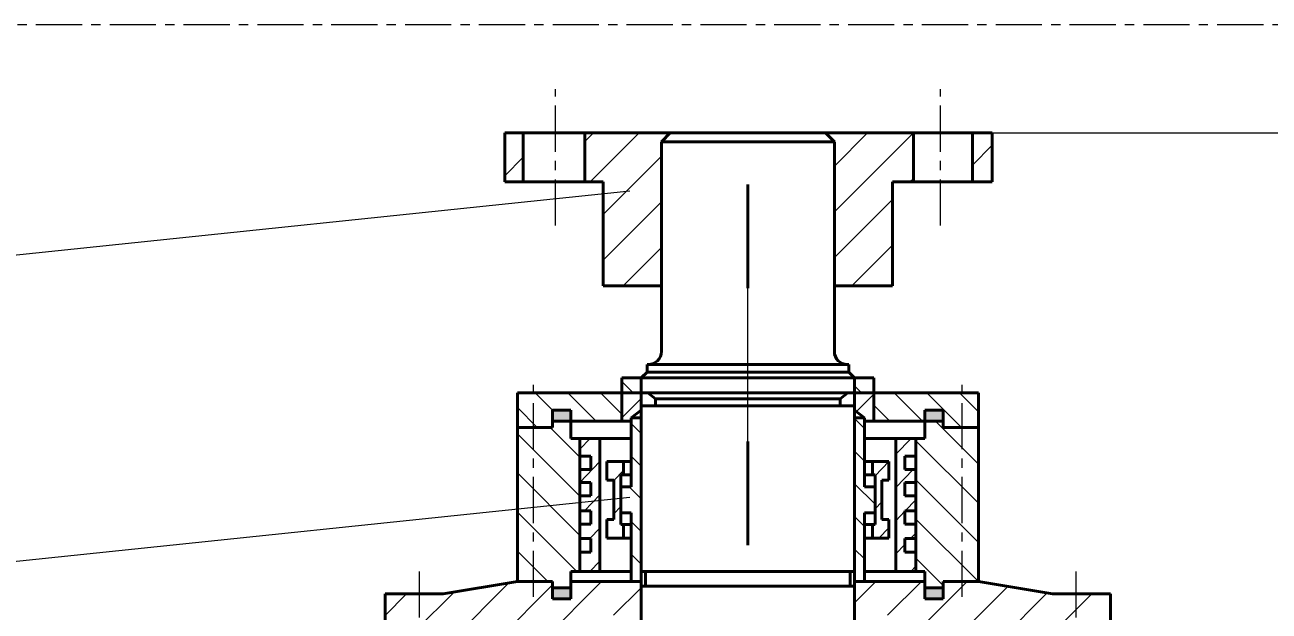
# Model space of a CAD drawing. Header units: millimetres. Extents: x 3913 to 6157, y -487 to 5915.
# Drawn here: x 4696 to 5552, y 5512 to 5915 of the extents above; entities that cross this region are included whole.
import ezdxf

# ---------------------------------------------------------------- set-up
doc = ezdxf.new("R2010")
doc.units = ezdxf.units.MM
doc.linetypes.add('K5LT_BASIC', pattern=[0])
doc.linetypes.add('осевая', pattern=[50.8, 31.75, -6.35, 6.35, -6.35])
doc.layers.get('0').update_dxf_attribs({"lineweight": 40})
doc.layers.add('Оси', color=7, linetype='осевая', lineweight=20)
doc.layers.add('штриховка', color=7, linetype='Continuous', lineweight=20)
doc.styles.add('ADRF1', font='isocpeur.ttf', dxfattribs={"oblique": 15})
doc.dimstyles.new('гост', dxfattribs={"dimtxt": 20, "dimasz": 30, "dimexe": 2, "dimexo": 0, "dimgap": 7, "dimtad": 1, "dimtoh": 1, "dimdec": 1, "dimtxsty": 'ADRF1', "dimcen": 2.5, "dimadec": 0, "dimazin": 0, "dimtfac": 1, "dimtdec": 1, "dimtmove": 0, "dimatfit": 3, "dimfxl": 1, "dimlwd": 20, "dimlwe": 20, "dimarcsym": 0})

# ---------------------------------------------------------------- blocks, each defined once
blk = doc.blocks.new('*D8')
at = {"layer": 'Defpoints', "color": 0, "transparency": 16777216}
for p in [(5193.03, 5841.21), (5974.94, 5841.21), (5193.03, -208.96)]:
    blk.add_point(p, dxfattribs=at)
at = {"layer": 'Оси', "color": 0, "linetype": 'Continuous', "lineweight": 20, "transparency": 16777216}
for p, q in [((5193.03, 5841.21), (5976.94, 5841.21)), ((5974.94, -148.96), (5974.94, 5781.21)), ((5193.03, -208.96), (5976.94, -208.96))]:
    blk.add_line(p, q, dxfattribs=at)
at = {"layer": 'Оси', "color": 0, "transparency": 16777216}
for points in [[(5964.94, 5781.21), (5984.94, 5781.21), (5974.94, 5841.21)], [(5964.94, -148.96), (5984.94, -148.96), (5974.94, -208.96)]]:
    blk.add_solid(points, dxfattribs=at)
at = {"layer": 'Оси', "color": 0, "transparency": 16777216, "insert": (5932.94, 2816.12), "char_height": 20, "attachment_point": 5, "rotation": 90, "style": 'ADRF1'}
blk.add_mtext('{\\H3.5x;6050}', dxfattribs=at)

msp = doc.modelspace()

# ---------------------------------------------------------------- hatches: boundary and pattern name
h = msp.add_hatch(color=256)
h.dxf.hatch_style = 1
h.paths.add_polyline_path([(5071.28, 5642.76), (5071.28, 5650.27), (5058.62, 5650.27), (5058.62, 5642.76)])
h.paths.add_polyline_path([(5058.62, 5528.17), (5058.62, 5520.66), (5071.28, 5520.66), (5071.28, 5528.17)])
h = msp.add_hatch(color=256)
h.dxf.hatch_style = 1
h.paths.add_polyline_path([(5314.78, 5642.76), (5314.78, 5650.27), (5327.45, 5650.27), (5327.45, 5642.76)])
h.paths.add_polyline_path([(5327.45, 5528.17), (5327.45, 5520.66), (5314.78, 5520.66), (5314.78, 5528.17)])
at = {"layer": 'Оси'}
h = msp.add_hatch(dxfattribs=at)
h.set_pattern_fill('ANSI31', color=256, scale=7)
h.paths.add_polyline_path([(5093.57, 5735.93), (5133.54, 5735.93), (5133.54, 5834.97), (5139.61, 5841.21), (5080.88, 5841.21), (5080.88, 5807.33), (5093.57, 5807.33)])
h.paths.add_polyline_path([(5292.5, 5807.33), (5306.93, 5807.33), (5306.93, 5841.21), (5246.45, 5841.21), (5252.53, 5834.97), (5252.53, 5735.93), (5292.5, 5735.93)])
h.paths.add_polyline_path([(5025.81, 5807.33), (5038.52, 5807.33), (5038.52, 5841.21), (5025.81, 5841.21)])
h = msp.add_hatch(dxfattribs=at)
h.set_pattern_fill('ANSI31', color=256, scale=7)
h.paths.add_polyline_path([(5361.1, 5841.21), (5347.52, 5841.21), (5347.52, 5807.33), (5361.1, 5807.33)])
at = {"layer": 'штриховка'}
h = msp.add_hatch(dxfattribs=at)
h.set_pattern_fill('ANSI31', color=256, scale=5, angle=90)
h.paths.add_polyline_path([(5119.58, 5672.53), (5106.31, 5672.53), (5106.31, 5662.28), (5119.58, 5662.28)])
h = msp.add_hatch(dxfattribs=at)
h.set_pattern_fill('ANSI31', color=256, scale=5, angle=90)
h.paths.add_polyline_path([(5266.48, 5672.53), (5279.76, 5672.53), (5279.76, 5662.28), (5266.48, 5662.28)])
h = msp.add_hatch(dxfattribs=at)
h.set_pattern_fill('ANSI31', color=256, scale=5, angle=90)
h.paths.add_polyline_path([(5058.62, 5638.46), (5058.62, 5650.27), (5071.28, 5650.27), (5071.28, 5642.76), (5106.31, 5642.76), (5106.31, 5662.28), (5034.43, 5662.28), (5034.43, 5638.46)])
h = msp.add_hatch(dxfattribs=at)
h.set_pattern_fill('ANSI31', color=256, scale=5)
h.paths.add_polyline_path([(5119.58, 5662.28), (5106.31, 5662.28), (5106.31, 5642.76), (5112.8, 5642.76), (5112.8, 5645.02), (5119.58, 5650.33), (5119.58, 5653.29)])
h = msp.add_hatch(dxfattribs=at)
h.set_pattern_fill('ANSI31', color=256, scale=5)
h.paths.add_polyline_path([(5266.48, 5662.28), (5279.76, 5662.28), (5279.76, 5642.76), (5273.26, 5642.76), (5273.26, 5645.02), (5266.48, 5650.33), (5266.48, 5653.29)])
h = msp.add_hatch(dxfattribs=at)
h.set_pattern_fill('ANSI31', color=256, scale=5, angle=90)
h.paths.add_polyline_path([(5327.45, 5638.46), (5327.45, 5650.27), (5314.78, 5650.27), (5314.78, 5642.76), (5279.76, 5642.76), (5279.76, 5662.28), (5351.63, 5662.28), (5351.63, 5638.46)])
h = msp.add_hatch(dxfattribs=at)
h.set_pattern_fill('ANSI31', color=256, scale=6, angle=90)
h.paths.add_polyline_path([(5034.43, 5532.46), (5058.62, 5532.46), (5058.62, 5528.17), (5071.28, 5528.17), (5071.28, 5532.46), (5071.28, 5539.29), (5077.43, 5539.29), (5077.43, 5630.93), (5071.28, 5630.93), (5071.28, 5638.46), (5071.28, 5642.76), (5058.62, 5642.76), (5058.62, 5638.46), (5034.43, 5638.46)])
h = msp.add_hatch(dxfattribs=at)
h.set_pattern_fill('ANSI31', color=256, scale=5, angle=90)
h.paths.add_polyline_path([(5119.58, 5645.02), (5112.8, 5645.02), (5112.8, 5597.66), (5105.52, 5597.66), (5105.52, 5588.74), (5105.52, 5579.82), (5112.8, 5579.82), (5112.8, 5532.46), (5119.58, 5532.46), (5119.56, 5539.29), (5119.58, 5539.29)])
h = msp.add_hatch(dxfattribs=at)
h.set_pattern_fill('ANSI31', color=256, scale=5, angle=90)
h.paths.add_polyline_path([(5266.48, 5645.02), (5273.26, 5645.02), (5273.26, 5597.66), (5280.55, 5597.66), (5280.55, 5588.74), (5280.55, 5579.82), (5273.26, 5579.82), (5273.26, 5532.46), (5266.48, 5532.46), (5266.5, 5539.29), (5266.48, 5539.29)])
h = msp.add_hatch(dxfattribs=at)
h.set_pattern_fill('ANSI31', color=256, scale=6, angle=90)
h.paths.add_polyline_path([(5351.63, 5532.46), (5327.45, 5532.46), (5327.45, 5528.17), (5314.78, 5528.17), (5314.78, 5532.46), (5314.78, 5539.29), (5308.63, 5539.29), (5308.63, 5630.93), (5314.78, 5630.93), (5314.78, 5638.46), (5314.78, 5642.76), (5327.45, 5642.76), (5327.45, 5638.46), (5351.63, 5638.46)])
h = msp.add_hatch(dxfattribs=at)
h.set_pattern_fill('ANSI31', color=256, scale=5, angle=1)
h.paths.add_polyline_path([(5085.03, 5618.79), (5085.03, 5609.55), (5077.43, 5609.55), (5077.43, 5600.56), (5085.03, 5600.56), (5085.03, 5591.31), (5077.43, 5591.31), (5077.43, 5581.11), (5085.03, 5581.11), (5085.03, 5571.86), (5077.43, 5571.86), (5077.43, 5562.02), (5085.03, 5562.02), (5085.03, 5552.77), (5077.43, 5552.77), (5077.43, 5539.29), (5091.27, 5539.29), (5091.27, 5630.93), (5077.43, 5630.93), (5077.43, 5618.79)])
h = msp.add_hatch(dxfattribs=at)
h.set_pattern_fill('ANSI31', color=256, scale=5, angle=1)
h.paths.add_polyline_path([(5301.03, 5618.79), (5301.03, 5609.55), (5308.63, 5609.55), (5308.63, 5600.56), (5301.03, 5600.56), (5301.03, 5591.31), (5308.63, 5591.31), (5308.63, 5581.11), (5301.03, 5581.11), (5301.03, 5571.86), (5308.63, 5571.86), (5308.63, 5562.02), (5301.03, 5562.02), (5301.03, 5552.77), (5308.63, 5552.77), (5308.63, 5539.29), (5294.79, 5539.29), (5294.79, 5630.93), (5308.63, 5630.93), (5308.63, 5618.79)])
h = msp.add_hatch(dxfattribs=at)
h.set_pattern_fill('ANSI31', color=256, scale=5, angle=1)
h.paths.add_polyline_path([(5105.52, 5605.89), (5107.37, 5605.89), (5107.37, 5615.1), (5096, 5615.1), (5096, 5602.24), (5100.82, 5602.24), (5100.82, 5588.74), (5100.82, 5575.23), (5096, 5575.23), (5096, 5562.38), (5107.37, 5562.38), (5107.37, 5571.59), (5105.52, 5571.59), (5105.52, 5579.82), (5105.52, 5588.74)])
h = msp.add_hatch(dxfattribs=at)
h.set_pattern_fill('ANSI31', color=256, scale=5, angle=1)
h.paths.add_polyline_path([(5280.55, 5605.89), (5278.69, 5605.89), (5278.69, 5615.1), (5290.07, 5615.1), (5290.07, 5602.24), (5285.25, 5602.24), (5285.25, 5588.74), (5285.25, 5575.23), (5290.07, 5575.23), (5290.07, 5562.38), (5278.69, 5562.38), (5278.69, 5571.59), (5280.55, 5571.59), (5280.55, 5579.82), (5280.55, 5588.74)])
h = msp.add_hatch(dxfattribs=at)
h.set_pattern_fill('ANSI31', color=256, scale=7)
h.paths.add_polyline_path([(5077.12, 5509.22), (5119.58, 5509.22), (5119.58, 5532.46), (5071.28, 5532.46), (5071.28, 5520.66), (5058.62, 5520.66), (5058.62, 5532.46), (5034.43, 5532.46), (4983.39, 5523.96), (4967.1, 5523.96), (4967.1, 5498.96), (4982.87, 5498.96), (4982.87, 5492.2), (4982.87, 5483.21), (5052.74, 5483.21)])
h.paths.add_polyline_path([(4967.1, 5523.96), (4962.78, 5523.96), (4943.43, 5515.36), (4943.43, 5498.96), (4961.58, 5498.96), (4967.1, 5498.96)])
h.paths.add_polyline_path([(4962.78, 5523.96), (4943.43, 5523.96), (4943.43, 5515.36)], flags=17)
h = msp.add_hatch(dxfattribs=at)
h.set_pattern_fill('ANSI31', color=256, scale=7)
h.paths.add_polyline_path([(5308.95, 5509.22), (5266.48, 5509.22), (5266.48, 5532.46), (5314.78, 5532.46), (5314.78, 5520.66), (5327.45, 5520.66), (5327.45, 5532.46), (5351.63, 5532.46), (5402.68, 5523.96), (5418.97, 5523.96), (5418.97, 5498.96), (5403.19, 5498.96), (5403.19, 5492.2), (5403.19, 5483.21), (5333.32, 5483.21)])
h.paths.add_polyline_path([(5418.97, 5523.96), (5423.29, 5523.96), (5442.63, 5515.36), (5442.63, 5498.96), (5424.49, 5498.96), (5418.97, 5498.96)])
h.paths.add_polyline_path([(5423.29, 5523.96), (5442.63, 5523.96), (5442.63, 5515.36)], flags=17)

# ---------------------------------------------------------------- linework, layer by layer
at = {"color": 0}
for p, q in [((5025.81, 5807.33), (5025.81, 5841.21)), ((5025.81, 5841.21), (5361.1, 5841.21)), ((5361.1, 5807.33), (5361.1, 5841.21)), ((5093.57, 5807.33), (5025.81, 5807.33)), ((5292.5, 5807.33), (5361.1, 5807.33))]:
    msp.add_line(p, q, dxfattribs=at)
at = {"color": 0, "linetype": 'K5LT_BASIC'}
for p, q in [((5038.52, 5841.21), (5038.52, 5807.33)), ((5080.88, 5841.21), (5080.88, 5807.33))]:
    msp.add_line(p, q, dxfattribs=at)
for p, q in [((5133.54, 5834.97), (5139.61, 5841.21)), ((5139.61, 5841.21), (5193.03, 5841.21)), ((5246.45, 5841.21), (5193.03, 5841.21)), ((5252.53, 5834.97), (5246.45, 5841.21)), ((5133.54, 5690.73), (5133.54, 5834.97)), ((5133.54, 5834.97), (5193.03, 5834.97)), ((5252.53, 5834.97), (5193.03, 5834.97)), ((5252.53, 5690.73), (5252.53, 5834.97)), ((5093.57, 5807.33), (5093.57, 5735.93)), ((5193.03, 5805.53), (5193.03, 5734.19)), ((5292.5, 5807.33), (5292.5, 5735.93)), ((5133.54, 5735.93), (5093.57, 5735.93)), ((5252.53, 5735.93), (5292.5, 5735.93)), ((5119.58, 5672.53), (5123.65, 5676.61)), ((5123.65, 5676.61), (5123.65, 5681.73)), ((5123.65, 5681.73), (5193.03, 5681.73)), ((5123.65, 5676.61), (5193.03, 5676.61)), ((5262.42, 5681.73), (5193.03, 5681.73)), ((5262.42, 5676.61), (5193.03, 5676.61)), ((5262.42, 5676.61), (5262.42, 5681.73)), ((5266.48, 5672.53), (5262.42, 5676.61)), ((5106.31, 5642.76), (5106.31, 5672.53)), ((5106.31, 5672.53), (5119.58, 5672.53)), ((5119.58, 5662.28), (5119.58, 5672.53)), ((5119.58, 5672.53), (5193.03, 5672.53)), ((5266.48, 5672.53), (5193.03, 5672.53)), ((5279.76, 5672.53), (5266.48, 5672.53)), ((5266.48, 5662.28), (5266.48, 5672.53)), ((5279.76, 5642.76), (5279.76, 5672.53)), ((5034.43, 5638.46), (5034.43, 5662.28)), ((5119.58, 5662.28), (5034.43, 5662.28)), ((5119.58, 5653.29), (5119.58, 5662.28)), ((5119.58, 5662.28), (5193.03, 5662.28)), ((5124.29, 5662.28), (5129.56, 5658.15)), ((5266.48, 5662.28), (5193.03, 5662.28)), ((5261.77, 5662.28), (5256.5, 5658.15)), ((5266.48, 5653.29), (5266.48, 5662.28)), ((5266.48, 5662.28), (5351.63, 5662.28)), ((5351.63, 5638.46), (5351.63, 5662.28)), ((5119.58, 5539.29), (5119.58, 5653.29)), ((5119.58, 5653.29), (5193.03, 5653.29)), ((5129.56, 5658.15), (5129.56, 5653.29)), ((5129.56, 5658.15), (5193.03, 5658.15)), ((5256.5, 5658.15), (5193.03, 5658.15)), ((5266.48, 5653.29), (5193.03, 5653.29)), ((5256.5, 5658.15), (5256.5, 5653.29)), ((5266.48, 5539.29), (5266.48, 5653.29)), ((5058.62, 5638.46), (5058.62, 5650.27)), ((5058.62, 5650.27), (5071.28, 5650.27)), ((5058.62, 5642.76), (5071.28, 5642.76)), ((5071.28, 5650.27), (5071.28, 5638.46)), ((5071.28, 5642.76), (5112.8, 5642.76)), ((5112.8, 5645.02), (5119.58, 5650.33)), ((5112.8, 5645.02), (5119.58, 5645.02)), ((5112.8, 5597.66), (5112.8, 5645.02)), ((5273.26, 5645.02), (5266.48, 5650.33)), ((5273.26, 5645.02), (5266.48, 5645.02)), ((5273.26, 5597.66), (5273.26, 5645.02)), ((5314.78, 5642.76), (5273.26, 5642.76)), ((5314.78, 5650.27), (5314.78, 5638.46)), ((5327.45, 5650.27), (5314.78, 5650.27)), ((5327.45, 5642.76), (5314.78, 5642.76)), ((5327.45, 5638.46), (5327.45, 5650.27)), ((5034.43, 5532.46), (5034.43, 5638.46)), ((5034.43, 5638.46), (5058.62, 5638.46)), ((5071.28, 5638.46), (5071.28, 5630.93)), ((5314.78, 5638.46), (5314.78, 5630.93)), ((5351.63, 5638.46), (5327.45, 5638.46)), ((5351.63, 5532.46), (5351.63, 5638.46)), ((5071.28, 5630.93), (5077.43, 5630.93)), ((5077.43, 5630.93), (5077.43, 5539.29)), ((5077.43, 5630.93), (5112.8, 5630.93)), ((5091.27, 5630.93), (5091.27, 5539.29)), ((5193.03, 5628.88), (5193.03, 5557.54)), ((5308.63, 5630.93), (5273.26, 5630.93)), ((5294.79, 5630.93), (5294.79, 5539.29)), ((5308.63, 5630.93), (5308.63, 5539.29)), ((5314.78, 5630.93), (5308.63, 5630.93)), ((5085.03, 5618.79), (5077.43, 5618.79)), ((5085.03, 5609.55), (5085.03, 5618.79)), ((5301.03, 5618.79), (5308.63, 5618.79)), ((5301.03, 5609.55), (5301.03, 5618.79)), ((5077.43, 5609.55), (5085.03, 5609.55)), ((5107.37, 5615.1), (5096, 5615.1)), ((5096, 5615.1), (5096, 5602.24)), ((5107.37, 5605.89), (5107.37, 5615.1)), ((5107.37, 5615.1), (5112.8, 5615.1)), ((5278.69, 5615.1), (5273.26, 5615.1)), ((5278.69, 5615.1), (5290.07, 5615.1)), ((5278.69, 5605.89), (5278.69, 5615.1)), ((5290.07, 5615.1), (5290.07, 5602.24)), ((5308.63, 5609.55), (5301.03, 5609.55)), ((5085.03, 5600.56), (5077.43, 5600.56)), ((5085.03, 5591.31), (5085.03, 5600.56)), ((5096, 5602.24), (5100.82, 5602.24)), ((5100.82, 5602.24), (5100.82, 5588.74)), ((5105.52, 5588.74), (5105.52, 5605.89)), ((5105.52, 5605.89), (5112.8, 5605.89)), ((5280.55, 5605.89), (5273.26, 5605.89)), ((5280.55, 5588.74), (5280.55, 5605.89)), ((5290.07, 5602.24), (5285.25, 5602.24)), ((5285.25, 5602.24), (5285.25, 5588.74)), ((5301.03, 5591.31), (5301.03, 5600.56)), ((5301.03, 5600.56), (5308.63, 5600.56)), ((5077.43, 5591.31), (5085.03, 5591.31)), ((5105.52, 5588.74), (5105.52, 5597.66)), ((5105.52, 5597.66), (5112.8, 5597.66)), ((5280.55, 5597.66), (5273.26, 5597.66)), ((5280.55, 5588.74), (5280.55, 5597.66)), ((5308.63, 5591.31), (5301.03, 5591.31)), ((5100.82, 5575.23), (5100.82, 5588.74)), ((5105.52, 5588.74), (5105.52, 5579.82)), ((5105.52, 5588.74), (5105.52, 5579.82)), ((5280.55, 5588.74), (5280.55, 5579.82)), ((5280.55, 5588.74), (5280.55, 5579.82)), ((5285.25, 5575.23), (5285.25, 5588.74)), ((5085.03, 5581.11), (5077.43, 5581.11)), ((5085.03, 5571.86), (5085.03, 5581.11)), ((5096, 5562.38), (5096, 5575.23)), ((5096, 5575.23), (5100.82, 5575.23)), ((5105.52, 5579.82), (5112.8, 5579.82)), ((5105.52, 5571.59), (5105.52, 5579.82)), ((5112.8, 5532.46), (5112.8, 5579.82)), ((5273.26, 5532.46), (5273.26, 5579.82)), ((5280.55, 5579.82), (5273.26, 5579.82)), ((5280.55, 5571.59), (5280.55, 5579.82)), ((5290.07, 5575.23), (5285.25, 5575.23)), ((5290.07, 5562.38), (5290.07, 5575.23)), ((5301.03, 5571.86), (5301.03, 5581.11)), ((5301.03, 5581.11), (5308.63, 5581.11)), ((5077.43, 5571.86), (5085.03, 5571.86)), ((5105.52, 5571.59), (5112.8, 5571.59)), ((5107.37, 5571.59), (5107.37, 5562.38)), ((5280.55, 5571.59), (5273.26, 5571.59)), ((5278.69, 5571.59), (5278.69, 5562.38)), ((5308.63, 5571.86), (5301.03, 5571.86)), ((5085.03, 5562.02), (5077.43, 5562.02)), ((5085.03, 5552.77), (5085.03, 5562.02)), ((5107.37, 5562.38), (5096, 5562.38)), ((5107.37, 5562.38), (5112.8, 5562.38)), ((5278.69, 5562.38), (5273.26, 5562.38)), ((5278.69, 5562.38), (5290.07, 5562.38)), ((5301.03, 5552.77), (5301.03, 5562.02)), ((5301.03, 5562.02), (5308.63, 5562.02)), ((5077.43, 5552.77), (5085.03, 5552.77)), ((5308.63, 5552.77), (5301.03, 5552.77)), ((5071.28, 5532.46), (5071.28, 5539.29)), ((5071.28, 5539.29), (5077.43, 5539.29)), ((5077.43, 5539.29), (5112.8, 5539.29)), ((5119.58, 5532.46), (5119.56, 5539.29)), ((5193.03, 5539.29), (5119.58, 5539.29)), ((5122.7, 5529.38), (5122.7, 5539.29)), ((5193.03, 5539.29), (5266.48, 5539.29)), ((5263.37, 5529.38), (5263.37, 5539.29)), ((5266.48, 5532.46), (5266.5, 5539.29)), ((5308.63, 5539.29), (5273.26, 5539.29)), ((5314.78, 5539.29), (5308.63, 5539.29)), ((5314.78, 5532.46), (5314.78, 5539.29)), ((5034.43, 5532.46), (4983.39, 5523.96)), ((5034.43, 5532.46), (5058.62, 5532.46)), ((5058.62, 5532.46), (5058.62, 5520.66)), ((5071.28, 5520.66), (5071.28, 5532.46)), ((5071.28, 5532.46), (5119.58, 5532.46)), ((5119.58, 5490.98), (5119.58, 5532.46)), ((5266.48, 5490.98), (5266.48, 5532.46)), ((5314.78, 5532.46), (5266.48, 5532.46)), ((5314.78, 5520.66), (5314.78, 5532.46)), ((5351.63, 5532.46), (5327.45, 5532.46)), ((5327.45, 5532.46), (5327.45, 5520.66)), ((5351.63, 5532.46), (5402.68, 5523.96)), ((4943.43, 5498.96), (4943.43, 5523.96)), ((4943.43, 5523.96), (4983.39, 5523.96)), ((5058.62, 5528.17), (5071.28, 5528.17)), ((5119.58, 5529.38), (5193.03, 5529.38)), ((5266.48, 5529.38), (5193.03, 5529.38)), ((5327.45, 5528.17), (5314.78, 5528.17)), ((5442.63, 5523.96), (5402.68, 5523.96)), ((5442.63, 5498.96), (5442.63, 5523.96)), ((5058.62, 5520.66), (5071.28, 5520.66)), ((5327.45, 5520.66), (5314.78, 5520.66))]:
    msp.add_line(p, q)
at = {"color": 0, "ltscale": 0.1}
for p, q in [((5306.93, 5807.33), (5306.93, 5841.21)), ((5347.52, 5841.21), (5347.52, 5807.33))]:
    msp.add_line(p, q, dxfattribs=at)
for centre, start, end in [((5124.54, 5690.73), 270, 0), ((5261.53, 5690.73), 180, 270)]:
    msp.add_arc(centre, 9, start, end)
at = {"layer": 'Оси'}
for p, q in [((6157.33, 5915.41), (3913.32, 5915.41)), ((5045.56, 5521.84), (5045.56, 5670.59)), ((5340.5, 5521.84), (5340.5, 5670.59)), ((4967.1, 5456.84), (4967.1, 5539.61)), ((5418.97, 5456.84), (5418.97, 5539.61)), ((5418.97, 5456.84), (5418.97, 5539.61))]:
    msp.add_line(p, q, dxfattribs=at)
at = {"layer": 'Оси', "color": 0}
for p, q in [((5060.59, 5777.33), (5060.59, 5871.21)), ((5325.48, 5777.33), (5325.48, 5871.21))]:
    msp.add_line(p, q, dxfattribs=at)
at = {"layer": 'Оси', "ltscale": 20}
msp.add_line((5193.03, -228.96), (5193.03, 5861.21), dxfattribs=at)
at = {"layer": 'штриховка'}
for p, q in [((5111.91, 5801.04), (4308.18, 5716.99)), ((5111.91, 5590.29), (4308.18, 5506.24))]:
    msp.add_line(p, q, dxfattribs=at)

# ---------------------------------------------------------------- dimensions: what is measured, and where the dimension line sits
at = {"layer": 'Оси'}
dim = msp.add_linear_dim(base=(5974.94, 5841.21), p1=(5193.03, -208.96), p2=(5193.03, 5841.21), angle=90, text='{\\H3.5x;6050}', dimstyle='гост', override={"dimasz": 60}, dxfattribs=at)
dim.commit()
dim.dimension.update_dxf_attribs({"geometry": '*D8', "text_midpoint": (5932.94, 2816.12)})

doc.saveas('drawing.dxf')
